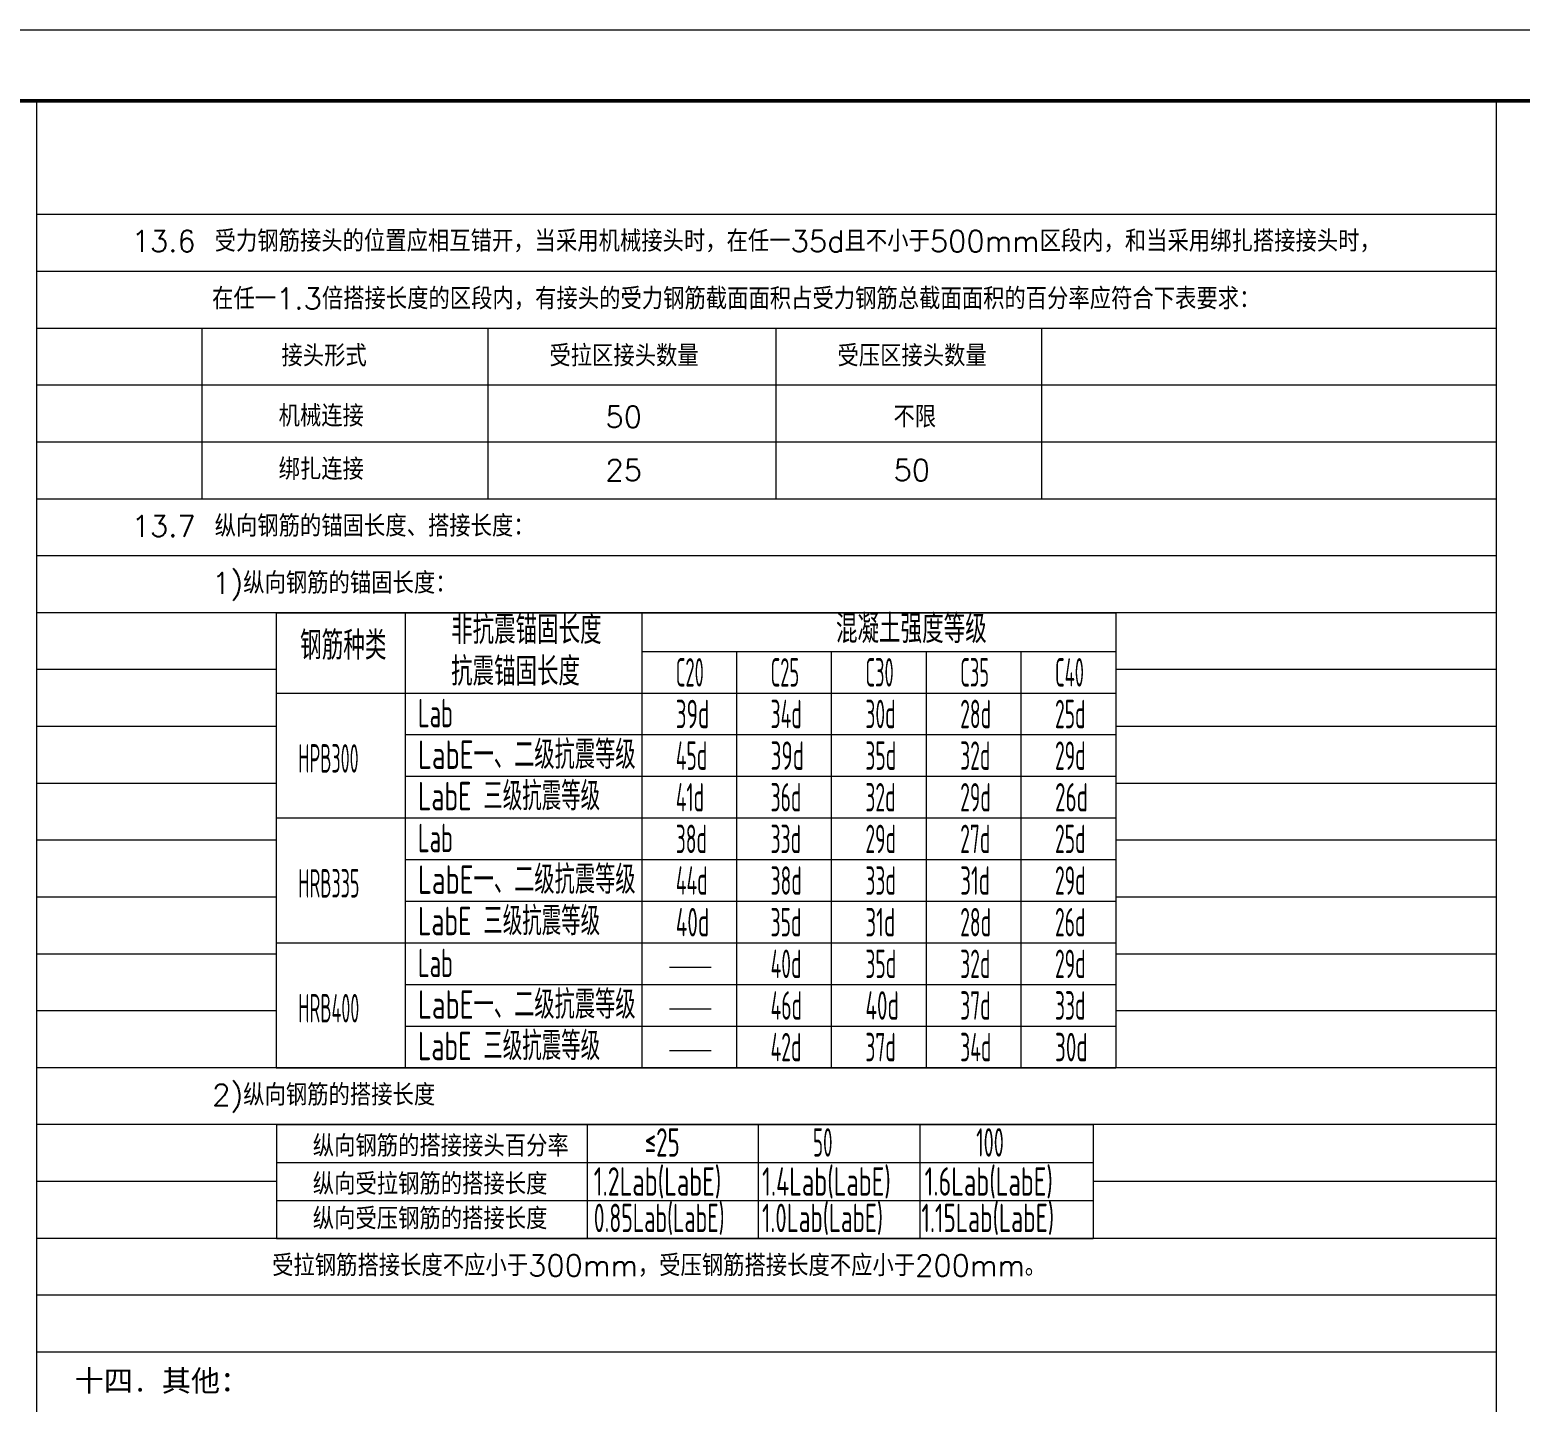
# Model space of a CAD drawing. Header units: millimetres. Extents: x 19781 to 898973, y -947928 to -267362.
# Drawn here: x 121412 to 142373, y -286666 to -267362 of the extents above; entities that cross this region are included whole.
import ezdxf

# ---------------------------------------------------------------- set-up
doc = ezdxf.new("R2010")
doc.units = ezdxf.units.MM
doc.header["$LTSCALE"] = 100
doc.layers.get('0').update_dxf_attribs({"lineweight": 18})
for name, color, linetype, lineweight in [('BORDER', 7, 'Continuous', 18), ('K', 64, 'Continuous', 18), ('LT', 2, 'Continuous', 18)]:
    doc.layers.add(name, color=color, linetype=linetype, lineweight=lineweight)
doc.styles.add('-黑体', font='simhei.ttf', dxfattribs={"width": 0.8})
doc.styles.add('10', font='txt.shx', dxfattribs={"width": 0.7, "bigfont": 'hztxt.shx'})
doc.styles.add('TSSD_REIN', font='tssdeng.shx', dxfattribs={"width": 0.7, "bigfont": 'hztxt.shx'})

msp = doc.modelspace()

# ---------------------------------------------------------------- linework, layer by layer
for p, q in [((130409.71, -280547.79), (130993.67, -280547.79)), ((130409.71, -281133.49), (130993.67, -281133.49)), ((130409.71, -281719.21), (130993.67, -281719.21))]:
    msp.add_line(p, q)
at = {"layer": 'BORDER'}
msp.add_lwpolyline([(97808.69, -309362), (97808.69, -267362), (172108.69, -267362), (172108.69, -309362)], close=True, dxfattribs=at)
msp.add_lwpolyline([(100308.69, -308362, 50, 50, 0), (100308.69, -268362, 50, 50, 0), (171108.69, -268362, 50, 50, 0), (171108.69, -308362, 50, 50, 0)], format="xyseb", close=True, dxfattribs=at)
at = {"layer": 'K'}
for p, q in [((121506.43, -268362), (121506.43, -308362)), ((142036.15, -268362), (142036.15, -274762)), ((142036.15, -269962), (121506.43, -269962)), ((142036.15, -269962), (121506.43, -269962)), ((142036.15, -270762), (121506.43, -270762)), ((142036.15, -270762), (121506.43, -270762)), ((142036.15, -271562), (121506.43, -271562)), ((142036.15, -272362), (121506.43, -272362)), ((142036.15, -273162), (121506.43, -273162)), ((142036.15, -273962), (121506.43, -273962)), ((142036.15, -274762), (121506.43, -274762)), ((142036.15, -274762), (142036.15, -308362)), ((142036.15, -275562), (121506.43, -275562)), ((124875.33, -276362), (121506.43, -276362)), ((142036.15, -276362), (136683.72, -276362)), ((124875.33, -277162), (121506.43, -277162)), ((142036.15, -277162), (136683.72, -277162)), ((124875.33, -277962), (121506.43, -277962)), ((142036.15, -277962), (136683.72, -277962)), ((124875.33, -278762), (121506.43, -278762)), ((142036.15, -278762), (136683.72, -278762)), ((124875.33, -279562), (121506.43, -279562)), ((142036.15, -279562), (136683.72, -279562)), ((124875.33, -280362), (121506.43, -280362)), ((142036.15, -280362), (136683.72, -280362)), ((124875.33, -281162), (121506.43, -281162)), ((142036.15, -281162), (136683.72, -281162)), ((142036.15, -281962), (121506.43, -281962)), ((142036.15, -282762), (121506.43, -282762)), ((124882.68, -283562), (121506.43, -283562)), ((142036.15, -283562), (136368.72, -283562)), ((142036.15, -284362), (121506.43, -284362)), ((142036.15, -285162), (121506.43, -285162)), ((142036.15, -285962), (121506.43, -285962)), ((142036.15, -285962), (121506.43, -285962))]:
    msp.add_line(p, q, dxfattribs=at)
at = {"layer": 'LT', "color": 7}
for p, q in [((123830.18, -271562), (123830.18, -273962)), ((127852.35, -271562), (127852.35, -273962)), ((131903.71, -271562), (131903.71, -273962)), ((135638.72, -271562), (135638.72, -273962)), ((124875.33, -275562), (136683.72, -275562)), ((124875.33, -275562), (136683.72, -275562)), ((124875.33, -275562), (124875.33, -281962)), ((126689, -275562), (126689, -281962)), ((130017.07, -275562), (130017.07, -281962)), ((136683.72, -275562), (136683.72, -281962)), ((136683.72, -275562), (136683.72, -281962)), ((130017.07, -276104.86), (136683.72, -276104.86)), ((131350.42, -276104.86), (131350.42, -281962)), ((132683.72, -276104.86), (132683.72, -281962)), ((134017.07, -276104.86), (134017.07, -281962)), ((135350.42, -276104.86), (135350.42, -281962)), ((124875.33, -276690.58), (136683.72, -276690.58)), ((124875.33, -276690.58), (136683.72, -276690.58)), ((126689, -277276.29), (136683.72, -277276.29)), ((126689, -277862), (136683.72, -277862)), ((124875.33, -278447.72), (136683.72, -278447.72)), ((126689, -279033.43), (136683.72, -279033.43)), ((126689, -279619.16), (136683.72, -279619.16)), ((124875.33, -280204.86), (136683.72, -280204.86)), ((126689, -280790.58), (136683.72, -280790.58)), ((126689, -281376.28), (136683.72, -281376.28)), ((124875.33, -281962), (136683.72, -281962)), ((124875.33, -281962), (136683.72, -281962)), ((124882.68, -282762), (124882.68, -284362)), ((124882.68, -282762), (136368.72, -282762)), ((124882.68, -282762), (136368.72, -282762)), ((129252.64, -282762), (129252.64, -284362)), ((131655.6, -282762), (131655.6, -284362)), ((133929.78, -282762), (133929.78, -284362)), ((136368.72, -282762), (136368.72, -284362)), ((124882.68, -283295), (136368.72, -283295)), ((124882.68, -283828), (136368.72, -283828)), ((124882.68, -284362), (136368.72, -284362))]:
    msp.add_line(p, q, dxfattribs=at)

# ---------------------------------------------------------------- texts
at = {"style": '10'}
for s, p in [('在任一1.3倍搭接长度的区段内，有接头的受力钢筋截面面积占受力钢筋总截面面积的百分率应符合下表要求：', (123975.78, -271293.36)), ('接头形式', (124950.69, -272097.34)), ('受拉区接头数量', (128719.1, -272097.34)), ('受压区接头数量', (132770.51, -272097.34)), ('机械连接', (124910.65, -272943.28)), ('50', (129506.99, -272956.61)), ('不限', (133558.45, -272956.61)), ('绑扎连接', (124910.65, -273692.01)), ('25', (129506.99, -273705.33)), ('50', (133558.45, -273705.33)), ('1)纵向钢筋的锚固长度：', (123975.78, -275293.36)), ('2)纵向钢筋的搭接长度', (123975.78, -282493.36)), ('纵向钢筋的搭接接头百分率', (125391.32, -283211.32)), ('纵向受拉钢筋的搭接长度', (125391.32, -283746.05)), ('纵向受压钢筋的搭接长度', (125391.32, -284233.65)), ('受拉钢筋搭接长度不应小于300mm，受压钢筋搭接长度不应小于200mm。', (124819.78, -284893.36))]:
    msp.add_text(s, height=300, dxfattribs=at).set_placement(p)
at = {"char_height": 300, "attachment_point": 7, "style": '10'}
for s, insert, width in [('{\\W1;13.6 受力钢筋接头的位置应相互错开，当采用机械接头时，在任一35d且不小于500mm区段内，和当采用绑扎搭接接头时，}', (122843.78, -270493.36), 24639.9725), ('{\\W1;13.7 纵向钢筋的锚固长度、搭接长度：}', (122843.78, -274493.36), 7747.5824)]:
    msp.add_mtext(s, dxfattribs=dict(at, insert=insert, width=width))
at = {"layer": 'BORDER', "color": 4, "insert": (122042.04, -286547.51), "char_height": 300, "width": 3407.8652, "attachment_point": 7, "style": '-黑体'}
msp.add_mtext('{\\W1;十四. 其他：}', dxfattribs=at)
at = {"layer": 'LT', "color": 7, "style": 'TSSD_REIN'}
for s, width, p in [('非抗震锚固长度', 0.755781, (127337.29, -276001.08)), ('混凝土强度等级', 0.757558, (132749.2, -275988.13)), ('钢筋种类', 0.759518, (125212.68, -276221.12)), ('抗震锚固长度', 0.754923, (127337.29, -276586.78)), ('C20', 0.49454, (130497.1, -276599.74)), ('C25', 0.49454, (131830.45, -276599.74)), ('C30', 0.494656, (133163.7, -276599.74)), ('C35', 0.49454, (134497.1, -276599.74)), ('C40', 0.49454, (135830.45, -276599.74)), ('Lab', 0.596899, (126870.98, -277172.51)), ('39d', 0.566661, (130497.1, -277185.45)), ('34d', 0.523071, (131830.45, -277185.45)), ('30d', 0.523193, (133163.7, -277185.45)), ('28d', 0.523071, (134497.1, -277185.45)), ('25d', 0.523071, (135830.45, -277185.45)), ('LabE一、二级抗震等级', 0.711891, (126870.98, -277758.23)), ('HPB300', 0.482018, (125186.8, -277810.01)), ('45d', 0.523071, (130497.1, -277771.16)), ('39d', 0.566661, (131830.45, -277771.16)), ('35d', 0.523193, (133163.7, -277771.16)), ('32d', 0.523071, (134497.1, -277771.16)), ('29d', 0.523071, (135830.45, -277771.16)), ('41d', 0.523071, (130497.1, -278356.88)), ('36d', 0.523071, (131830.45, -278356.88)), ('32d', 0.523193, (133163.7, -278356.88)), ('29d', 0.523071, (134497.1, -278356.88)), ('26d', 0.566661, (135830.45, -278356.88)), ('Lab', 0.596899, (126870.98, -278929.67)), ('38d', 0.523071, (130497.1, -278942.6)), ('33d', 0.523071, (131830.45, -278942.6)), ('29d', 0.523193, (133163.7, -278942.6)), ('27d', 0.523071, (134497.1, -278942.6)), ('25d', 0.523071, (135830.45, -278942.6)), ('HRB335', 0.482018, (125186.8, -279567.17)), ('LabE一、二级抗震等级', 0.711891, (126870.98, -279515.37)), ('44d', 0.523071, (130497.1, -279528.31)), ('38d', 0.523071, (131830.45, -279528.31)), ('33d', 0.523193, (133163.7, -279528.31)), ('31d', 0.566661, (134497.1, -279528.31)), ('29d', 0.523071, (135830.45, -279528.31)), ('40d', 0.566661, (130497.1, -280114.04)), ('35d', 0.523071, (131830.45, -280114.04)), ('31d', 0.566793, (133163.7, -280114.04)), ('28d', 0.523071, (134497.1, -280114.04)), ('26d', 0.523071, (135830.45, -280114.04)), ('Lab', 0.596899, (126870.98, -280686.78)), ('40d', 0.523071, (131830.45, -280699.74)), ('35d', 0.523193, (133163.7, -280699.74)), ('32d', 0.523071, (134497.1, -280699.74)), ('29d', 0.523071, (135830.45, -280699.74)), ('LabE一、二级抗震等级', 0.711891, (126870.98, -281272.5)), ('HRB400', 0.482018, (125186.8, -281324.28)), ('46d', 0.523071, (131830.45, -281285.45)), ('40d', 0.566793, (133163.7, -281285.45)), ('37d', 0.523071, (134497.1, -281285.45)), ('33d', 0.523071, (135830.45, -281285.45)), ('42d', 0.523071, (131830.45, -281871.16)), ('37d', 0.523193, (133163.7, -281871.16)), ('34d', 0.523071, (134497.1, -281871.16)), ('30d', 0.566661, (135830.45, -281871.16)), ('≤25', 0.618209, (130059.53, -283211.32)), ('50', 0.509119, (132426.81, -283211.32)), ('100', 0.544058, (134722.49, -283211.32)), ('1.2Lab(LabE)', 0.647291, (129343.12, -283761.33)), ('1.4Lab(LabE)', 0.647248, (131710.45, -283761.33)), ('1.6Lab(LabE)', 0.647312, (133996.13, -283761.33)), ('0.85Lab(LabE)', 0.584523, (129343.12, -284273.93)), ('1.0Lab(LabE)', 0.613809, (131710.45, -284273.93)), ('1.15Lab(LabE)', 0.626295, (133952.11, -284273.93))]:
    msp.add_text(s, height=400, dxfattribs=dict(at, width=width)).set_placement(p)
at = {"layer": 'LT', "color": 7, "char_height": 400, "width": 3716.5569, "attachment_point": 7, "style": 'TSSD_REIN'}
for insert in [(126870.98, -278343.94), (126870.98, -280101.08), (126870.98, -281858.23)]:
    msp.add_mtext('{\\W0.684719;LabE 三级抗震等级}', dxfattribs=dict(at, insert=insert))

doc.saveas('drawing.dxf')
